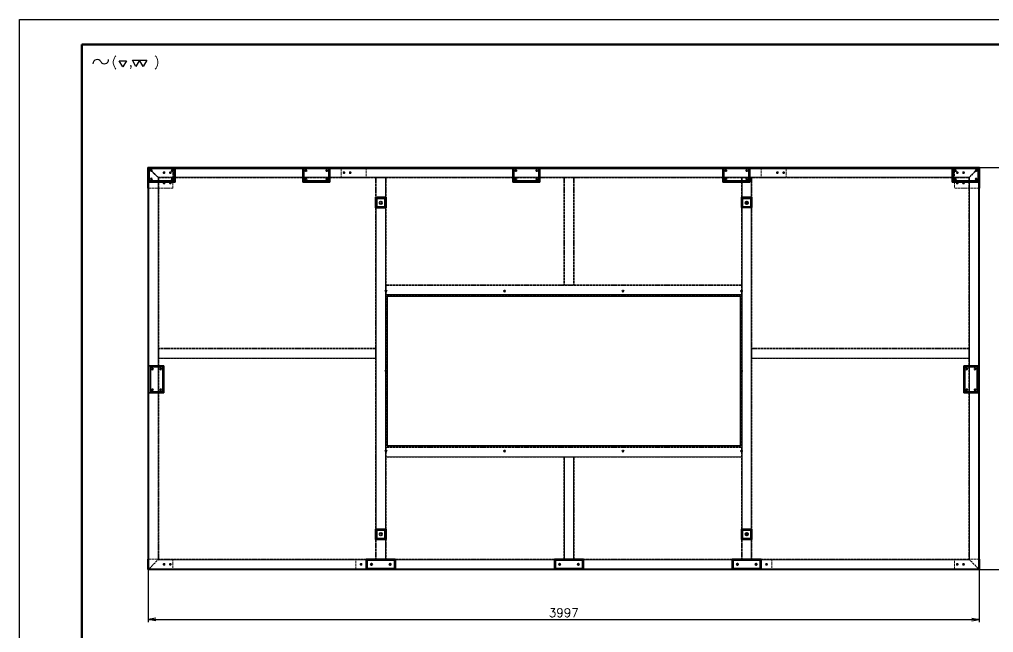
# Model space of a CAD drawing. Header units: millimetres. Extents: x -73083 to 81340, y -6859 to 6812.
# Drawn here: x 18944 to 23629, y -4761 to -1810 of the extents above; entities that cross this region are included whole.
import ezdxf

# ---------------------------------------------------------------- set-up
doc = ezdxf.new("R2010")
doc.units = ezdxf.units.MM
for name, pattern in [('AM_ISO02W050', [7.5, 6, -1.5]), ('AM_ISO08W050', [18, 12, -1.5, 3, -1.5]), ('DASHDOT', [18.5, 12, -3, 0.5, -3]), ('DASHED', [15, 12, -3])]:
    doc.linetypes.add(name, pattern=pattern)
doc.layers.add('A3', color=7, linetype='Continuous', plot=False)
for name, color, linetype, lineweight in [('AM_7', 2, 'AM_ISO08W050', 25), ('AM_HID', 1, 'AM_ISO02W050', 25), ('AM_VIS', 7, 'Continuous', 50)]:
    doc.layers.add(name, color=color, linetype=linetype, lineweight=lineweight)
doc.layers.add('title_frame', color=7, linetype='Continuous')
doc.layers.add('word_dim', color=253, linetype='Continuous')
doc.styles.get("Standard").update_dxf_attribs({"font": 'romans.shx', "bigfont": 'bigfont.shx'})
doc.dimstyles.new('STANDARD1-12', dxfattribs={"dimscale": 12, "dimtxt": 3.5, "dimasz": 3, "dimexe": 1, "dimexo": 0, "dimgap": 1, "dimtad": 3, "dimdec": 1, "dimdsep": 46, "dimtxsty": 'Standard', "dimblk1": 'OPEN', "dimblk2": 'OPEN', "dimsah": 1, "dimcen": 0, "dimclrd": 256, "dimclre": 256, "dimclrt": 3, "dimadec": 0, "dimazin": 0, "dimtfac": 1, "dimtdec": 1, "dimtmove": 0, "dimatfit": 3, "dimldrblk": 'OPEN', "dimfxl": 0, "dimtolj": 1, "dimtzin": 0, "dimarcsym": 0})

# ---------------------------------------------------------------- blocks, each defined once
blk = doc.blocks.new('shiage0')
at = {"layer": 'word_dim', "color": 3, "linetype": 'Continuous'}
for centre, start, end in [((1.69, 0), 30, 180), ((4.61, 1.69), 210, 0)]:
    blk.add_arc(centre, 1.69, start, end, dxfattribs=at)
blk = doc.blocks.new('11')
at = {"layer": 'title_frame', "color": 3, "linetype": 'Continuous'}
for points in [[(15.1, 3.38), (13.66, 5.88), (16.55, 5.88)], [(20.38, 3.57), (18.93, 6.07), (24.71, 6.07), (23.27, 3.57), (21.82, 6.07)]]:
    blk.add_lwpolyline(points, close=True, dxfattribs=at)
blk.add_blockref('shiage0', (3.13, 4.67), dxfattribs=at)
blk.add_text('(  ,   )', height=3.5, dxfattribs=at).set_placement((10.71, 3.7))
blk = doc.blocks.new('_Open')
at = {"color": 0, "lineweight": -2}
for p, q in [((-1, 0.17), (0, 0)), ((-1, -0.17), (0, 0)), ((0, 0), (-1, 0))]:
    blk.add_line(p, q, dxfattribs=at)
blk = doc.blocks.new('*D2470')
at = {"layer": 'DEFPOINTS', "color": 0, "linetype": 'Continuous', "ltscale": 2}
for p in [(19563.8, -4457.5), (23560.8, -4457.5), (23560.8, -4698.3)]:
    blk.add_point(p, dxfattribs=at)
at = {"layer": 'word_dim', "linetype": 'Continuous', "lineweight": -2, "ltscale": 2}
for p, q in [((19563.8, -4457.5), (19563.8, -4710.3)), ((23560.8, -4457.5), (23560.8, -4710.3)), ((19599.8, -4698.3), (23524.8, -4698.3))]:
    blk.add_line(p, q, dxfattribs=at)
at = {"layer": 'word_dim', "linetype": 'Continuous', "lineweight": -2, "ltscale": 2, "xscale": 36, "yscale": 36, "zscale": 36, "rotation": 180}
blk.add_blockref('_Open', (19563.8, -4698.3), dxfattribs=at)
at = {"layer": 'word_dim', "linetype": 'Continuous', "lineweight": -2, "ltscale": 2, "xscale": 36, "yscale": 36, "zscale": 36}
blk.add_blockref('_Open', (23560.8, -4698.3), dxfattribs=at)
at = {"layer": 'word_dim', "color": 3, "linetype": 'Continuous', "ltscale": 2, "insert": (21562.3, -4665.3), "char_height": 42, "attachment_point": 5}
blk.add_mtext('\\A1;3997', dxfattribs=at)
blk = doc.blocks.new('*D2471')
at = {"layer": 'DEFPOINTS', "color": 0, "linetype": 'Continuous', "ltscale": 2}
for p in [(23562.3, -2522.4), (23721.2, -2522.4), (23560.8, -4457.5)]:
    blk.add_point(p, dxfattribs=at)
at = {"layer": 'word_dim', "linetype": 'Continuous', "lineweight": -2, "ltscale": 2}
for p, q in [((23562.3, -2522.4), (23733.2, -2522.4)), ((23721.2, -4421.5), (23721.2, -2558.4)), ((23560.8, -4457.5), (23733.2, -4457.5))]:
    blk.add_line(p, q, dxfattribs=at)
at = {"layer": 'word_dim', "linetype": 'Continuous', "lineweight": -2, "ltscale": 2, "xscale": 36, "yscale": 36, "zscale": 36}
for p, rotation in [((23721.2, -2522.4), 90), ((23721.2, -4457.5), 270)]:
    blk.add_blockref('_Open', p, dxfattribs=dict(at, rotation=rotation))
at = {"layer": 'word_dim', "color": 3, "linetype": 'Continuous', "ltscale": 2, "insert": (23688.2, -3490), "char_height": 42, "attachment_point": 5, "rotation": 90}
blk.add_mtext('\\A1;1935', dxfattribs=at)

msp = doc.modelspace()

# ---------------------------------------------------------------- linework, layer by layer
at = {"layer": 'A3', "linetype": 'Continuous'}
msp.add_lwpolyline([(18944.1982, -1810.23226), (26072.1982, -1810.23226), (26072.1982, -6850.23226), (18944.1982, -6850.23226)], close=True, dxfattribs=at)
at = {"layer": 'AM_7', "linetype": 'DASHDOT', "lineweight": 13, "ltscale": 0.216028}
for p, q in [((19583.09821, -2537.47031), (19574.4571, -2537.47031)), ((19578.77766, -2533.15), (19578.77766, -2541.79111)), ((19578.7779, -2573.15), (19578.7779, -2581.79111)), ((19683.09821, -2537.47031), (19674.4571, -2537.47031)), ((19678.77766, -2533.14951), (19678.77766, -2541.79063)), ((19678.7779, -2573.14951), (19678.7779, -2581.79063)), ((20326.59809, -2537.46836), (20317.95698, -2537.46836)), ((20322.27753, -2533.14805), (20322.27753, -2541.78916)), ((20322.27766, -2573.14805), (20322.27766, -2581.78916)), ((20426.59809, -2537.46787), (20417.95698, -2537.46787)), ((20422.27753, -2533.14756), (20422.27753, -2541.78867)), ((20422.27766, -2573.14756), (20422.27766, -2581.78867)), ((21332.27769, -2533.14414), (21332.27769, -2541.78526)), ((21332.27787, -2573.14414), (21332.27787, -2581.78526)), ((21436.59827, -2537.46445), (21427.95716, -2537.46445)), ((21432.27772, -2533.14365), (21432.27772, -2541.78477)), ((21432.27784, -2573.14365), (21432.27784, -2581.78477)), ((22346.59797, -2537.46055), (22337.95685, -2537.46055)), ((22342.27741, -2533.13975), (22342.27741, -2541.78086)), ((22342.27741, -2573.13975), (22342.27741, -2581.78086)), ((22446.59797, -2537.46006), (22437.95685, -2537.46006)), ((22442.27741, -2533.13926), (22442.27741, -2541.78037)), ((22442.27741, -2573.13926), (22442.27741, -2581.78037)), ((23450.09846, -2537.45567), (23441.45734, -2537.45567)), ((23445.7779, -2533.13535), (23445.7779, -2541.77647)), ((23445.7779, -2573.13535), (23445.7779, -2581.77647)), ((23550.09846, -2537.45567), (23541.45734, -2537.45567)), ((23545.7779, -2533.13486), (23545.7779, -2541.77598)), ((23545.7779, -2573.13486), (23545.7779, -2581.77598)), ((19583.09846, -2577.47031), (19574.45734, -2577.47031)), ((19683.09846, -2577.47031), (19674.45734, -2577.47031)), ((20426.59821, -2577.46787), (20417.9571, -2577.46787)), ((21336.59843, -2577.46445), (21327.95731, -2577.46445)), ((22346.59797, -2577.46055), (22337.95685, -2577.46055)), ((22446.59797, -2577.46006), (22437.95685, -2577.46006)), ((23450.09846, -2577.45567), (23441.45734, -2577.45567)), ((23550.09846, -2577.45567), (23541.45734, -2577.45567)), ((19588.09577, -3492.47105), (19579.45466, -3492.47105)), ((19583.77521, -3488.15049), (19583.77521, -3496.7916)), ((19628.09577, -3492.4708), (19619.45466, -3492.4708)), ((19623.77521, -3488.15025), (19623.77521, -3496.79136)), ((23505.0882, -3492.43247), (23496.44709, -3492.43247)), ((23500.76765, -3488.11192), (23500.76765, -3496.75303)), ((23545.0882, -3492.43198), (23536.44709, -3492.43198)), ((19588.09601, -3592.47105), (19579.4549, -3592.47105)), ((19583.77546, -3588.15049), (19583.77546, -3596.7916)), ((19628.09601, -3592.4708), (19619.4549, -3592.4708)), ((19623.77546, -3588.15025), (19623.77546, -3596.79136)), ((23505.08893, -3592.43247), (23496.44782, -3592.43247)), ((23500.76838, -3588.11192), (23500.76838, -3596.75303)), ((23545.08893, -3592.43198), (23536.44782, -3592.43198))]:
    msp.add_line(p, q, dxfattribs=at)
at = {"layer": 'AM_7', "linetype": 'DASHDOT', "lineweight": 13, "ltscale": 0.272223}
for p, q in [((19645.26301, -2547.45078), (19634.37409, -2547.45078)), ((19675.26301, -2547.45029), (19664.37409, -2547.45029)), ((22595.22712, -2547.4586), (22584.3382, -2547.4586)), ((22625.22712, -2547.4586), (22614.3382, -2547.4586)), ((23460.26325, -2597.44004), (23449.37434, -2597.44004)), ((23490.26325, -2597.43955), (23479.37434, -2597.43955)), ((19639.81354, -4427.00767), (19639.81354, -4437.89658)), ((19669.81354, -4427.00767), (19669.81354, -4437.89658)), ((21542.28309, -4427.00816), (21542.28309, -4437.89707)), ((21632.28309, -4427.00791), (21632.28309, -4437.89683)), ((22397.28303, -4427.00571), (22397.28303, -4437.89463)), ((22487.28303, -4427.00547), (22487.28303, -4437.89439)), ((23460.25983, -4432.45542), (23449.37092, -4432.45542)), ((23454.8155, -4427.01109), (23454.8155, -4437.9)), ((23490.25983, -4432.45542), (23479.37092, -4432.45542))]:
    msp.add_line(p, q, dxfattribs=at)
at = {"layer": 'AM_7', "linetype": 'DASHDOT', "lineweight": 13, "ltscale": 0.272229}
for p, q in [((19639.81867, -2542.00596), (19639.81867, -2552.89512)), ((19669.81867, -2542.00596), (19669.81867, -2552.89512)), ((23454.81867, -2541.99522), (23454.81867, -2552.88438)), ((23484.81867, -2541.99522), (23484.81867, -2552.88438)), ((19639.81867, -2592.00596), (19639.81867, -2602.89512)), ((19669.81867, -2592.00596), (19669.81867, -2602.89512)), ((23454.81867, -2591.99522), (23454.81867, -2602.88438)), ((23484.81867, -2591.99522), (23484.81867, -2602.88438))]:
    msp.add_line(p, q, dxfattribs=at)
at = {"layer": 'AM_7', "linetype": 'DASHDOT', "lineweight": 13, "ltscale": 0.27222}
for p, q in [((20510.22614, -2547.4625), (20499.33735, -2547.4625)), ((20540.22614, -2547.4625), (20529.33735, -2547.4625)), ((20592.74406, -4432.46299), (20581.85526, -4432.46299)), ((20642.72745, -4432.45518), (20631.83866, -4432.45518)), ((20732.72745, -4432.45493), (20721.83866, -4432.45493))]:
    msp.add_line(p, q, dxfattribs=at)
at = {"layer": 'AM_7', "linetype": 'DASHDOT', "lineweight": 13, "ltscale": 0.272217}
for p, q in [((20504.78174, -2542.01817), (20504.78174, -2552.90684)), ((20534.78174, -2542.01817), (20534.78174, -2552.90684)), ((22589.78278, -2542.01426), (22589.78278, -2552.90293)), ((22619.78278, -2542.01426), (22619.78278, -2552.90293)), ((23460.26301, -2547.44004), (23449.37434, -2547.44004)), ((23490.26301, -2547.43955), (23479.37434, -2547.43955)), ((19645.26301, -2597.45078), (19634.37434, -2597.45078)), ((19675.26301, -2597.45029), (19664.37434, -2597.45029)), ((19645.25788, -4432.45225), (19634.36921, -4432.45225)), ((19675.25788, -4432.452), (19664.36921, -4432.452)), ((20587.29966, -4427.01865), (20587.29966, -4437.90733)), ((20637.28306, -4427.01084), (20637.28306, -4437.89951)), ((20727.28306, -4427.0106), (20727.28306, -4437.89927)), ((22402.72736, -4432.45029), (22391.83869, -4432.45029)), ((22492.72736, -4432.45005), (22481.83869, -4432.45005)), ((22542.72785, -4432.45762), (22531.83918, -4432.45762)), ((22537.28351, -4427.01328), (22537.28351, -4437.90195)), ((23484.8155, -4427.01109), (23484.8155, -4437.89976))]:
    msp.add_line(p, q, dxfattribs=at)
at = {"layer": 'AM_7', "linetype": 'DASHDOT', "lineweight": 13, "ltscale": 0.216027}
msp.add_line((21336.59824, -2537.46445), (21327.95716, -2537.46445), dxfattribs=at)
at = {"layer": 'AM_7', "linetype": 'DASHDOT', "lineweight": 13, "ltscale": 0.216026}
for p, q in [((20326.59821, -2577.46836), (20317.95716, -2577.46836)), ((21436.5984, -2577.46445), (21427.95734, -2577.46445))]:
    msp.add_line(p, q, dxfattribs=at)
at = {"layer": 'AM_7', "linetype": 'DASHDOT', "lineweight": 13, "ltscale": 0.449634}
msp.add_line((22451.27106, -2692.45713), (22433.28571, -2692.45713), dxfattribs=at)
at = {"layer": 'AM_7', "linetype": 'DASHDOT', "lineweight": 13, "ltscale": 0.449646}
msp.add_line((22442.27839, -2683.46445), (22442.27839, -2701.45029), dxfattribs=at)
at = {"layer": 'AM_7', "linetype": 'DASHDOT', "lineweight": 13, "ltscale": 0.227499}
for p, q in [((20711.82899, -3117.46275), (20702.72901, -3117.46275)), ((21851.82899, -3117.45933), (21842.72901, -3117.45933))]:
    msp.add_line(p, q, dxfattribs=at)
at = {"layer": 'AM_7', "linetype": 'DASHDOT', "lineweight": 13, "ltscale": 0.227496}
for p, q in [((20707.279, -3112.9127), (20707.279, -3122.01255)), ((21847.279, -3112.90952), (21847.279, -3122.00938)), ((22421.82892, -3117.45786), (22412.72907, -3117.45786)), ((20707.28007, -3497.9127), (20707.28007, -3507.01255)), ((20707.28116, -3882.9127), (20707.28116, -3892.01255)), ((21847.28113, -3882.90952), (21847.28113, -3892.00938)), ((22421.83112, -3887.45786), (22412.73127, -3887.45786))]:
    msp.add_line(p, q, dxfattribs=at)
at = {"layer": 'AM_7', "linetype": 'DASHDOT', "lineweight": 13, "ltscale": 0.2275}
for p, q in [((21281.82899, -3117.46104), (21272.72898, -3117.46104)), ((20711.83008, -3502.46275), (20702.73008, -3502.46275)), ((20711.83115, -3887.46275), (20702.73115, -3887.46275)), ((21281.83115, -3887.46104), (21272.73115, -3887.46104))]:
    msp.add_line(p, q, dxfattribs=at)
at = {"layer": 'AM_7', "linetype": 'DASHDOT', "lineweight": 13, "ltscale": 0.227502}
for p, q in [((21277.279, -3112.91099), (21277.279, -3122.01109)), ((22417.27888, -3112.90781), (22417.27888, -3122.00791)), ((22421.83015, -3502.45786), (22412.73005, -3502.45786)), ((22417.2801, -3497.90781), (22417.2801, -3507.00791)), ((21277.28116, -3882.91099), (21277.28116, -3892.01109)), ((22417.28107, -3882.90781), (22417.28107, -3892.00791))]:
    msp.add_line(p, q, dxfattribs=at)
at = {"layer": 'AM_7', "linetype": 'DASHDOT', "lineweight": 13, "ltscale": 0.216022}
for p, q in [((23540.76765, -3488.11167), (23540.76765, -3496.75254)), ((23540.76838, -3588.11167), (23540.76838, -3596.75254))]:
    msp.add_line(p, q, dxfattribs=at)
at = {"layer": 'AM_7', "linetype": 'DASHDOT', "lineweight": 13, "ltscale": 0.227501}
msp.add_line((21851.83118, -3887.45933), (21842.73115, -3887.45933), dxfattribs=at)
at = {"layer": 'AM_7', "linetype": 'DASHDOT', "lineweight": 13, "ltscale": 0.44964}
for p, q in [((22451.2757, -4287.45737), (22433.29011, -4287.45737)), ((22442.28278, -4278.4647), (22442.28278, -4296.45029))]:
    msp.add_line(p, q, dxfattribs=at)
at = {"layer": 'AM_7', "linetype": 'DASHDOT', "lineweight": 13, "ltscale": 0.272221}
for p, q in [((21547.72748, -4432.45274), (21536.83863, -4432.45274)), ((21637.72748, -4432.45225), (21626.83863, -4432.45225))]:
    msp.add_line(p, q, dxfattribs=at)
at = {"layer": 'AM_HID', "linetype": 'DASHED', "lineweight": 13, "ltscale": 0.036133}
msp.add_line((19563.77766, -2523.91074), (19563.77766, -2522.46543), dxfattribs=at)
at = {"layer": 'AM_HID', "linetype": 'DASHED', "lineweight": 13}
for p, q in [((19565.31818, -2525.45078), (23556.31818, -2525.43955)), ((19566.31818, -2526.45078), (23555.31818, -2526.43955)), ((19566.31818, -2526.45078), (19608.31818, -2568.45078)), ((19566.31843, -2526.45078), (23555.31867, -2526.43955)), ((19566.31843, -2526.45078), (23555.31867, -2526.43955)), ((19566.7779, -2525.46543), (19566.78327, -4454.46568)), ((19566.78351, -4454.46592), (19566.77814, -2525.46592)), ((19682.31867, -2587.47031), (19682.31843, -2522.45029)), ((20612.28168, -2522.4625), (20492.28168, -2522.4625)), ((20492.28181, -2572.4625), (20492.28168, -2522.4625)), ((20612.28168, -2522.4625), (20612.28181, -2572.4625)), ((22512.28254, -2522.4586), (22632.28254, -2522.4586)), ((22512.28254, -2522.4586), (22512.28278, -2572.4586)), ((22632.28278, -2572.4586), (22632.28254, -2522.4586)), ((23442.31843, -2522.44639), (23442.31867, -2587.45567)), ((23557.78327, -4454.45396), (23557.7779, -2525.45371)), ((23557.77814, -2525.4542), (23557.78351, -4454.4542)), ((19581.13019, -2539.81797), (19610.7779, -2569.46543)), ((19608.31818, -2568.45078), (23513.31843, -2568.43955)), ((19608.31818, -2568.45078), (19688.7779, -2568.45029)), ((19608.31867, -2568.45078), (23513.31867, -2568.43955)), ((19608.31867, -2568.45078), (23513.31867, -2568.43955)), ((19609.31818, -2569.45078), (23512.31843, -2569.43955)), ((19610.7779, -2569.46543), (19610.78303, -4410.46543)), ((19610.78327, -4410.46568), (19610.77814, -2569.46592)), ((19612.31818, -2572.45078), (19688.7779, -2572.45029)), ((19693.7779, -2568.45029), (20307.27778, -2568.44883)), ((19693.7779, -2572.45029), (20307.27778, -2572.44883)), ((20312.27766, -2568.44883), (20432.27766, -2568.44834)), ((20312.27766, -2572.44883), (20432.27766, -2572.44834)), ((20437.27778, -2568.44834), (21317.27778, -2568.4459)), ((20437.27778, -2572.44834), (21317.27778, -2572.4459)), ((20492.28181, -2572.4625), (20612.28181, -2572.4625)), ((20657.27753, -2572.46104), (20657.27778, -2665.23692)), ((20660.2775, -2572.46104), (20660.27778, -2665.23692)), ((20660.2775, -2572.46104), (20704.2775, -2572.46104)), ((20660.27753, -2572.46104), (20660.28266, -4407.46104)), ((20660.27759, -2572.46104), (20660.28272, -4407.46104)), ((20704.2775, -2572.46104), (20704.27778, -2665.23643)), ((20704.28266, -4407.46079), (20704.27753, -2572.46104)), ((20704.27759, -2572.46104), (20704.28272, -4407.46079)), ((20707.27753, -2572.46104), (20707.27903, -3113.96275)), ((21322.27781, -2568.4459), (21442.27784, -2568.44541)), ((21322.27784, -2572.4459), (21442.27784, -2572.44541)), ((21447.27778, -2568.44541), (22327.2779, -2568.44297)), ((21447.27778, -2572.44541), (22327.2779, -2572.44297)), ((21562.25764, -2572.45957), (21562.26185, -3087.45957)), ((21609.25764, -2572.45957), (21565.25764, -2572.45957)), ((21565.25764, -2572.45957), (21565.26185, -3087.45957)), ((21565.25764, -2572.45957), (21565.26185, -3087.45982)), ((21565.25794, -2572.46006), (21565.26209, -3087.45713)), ((21609.25764, -2572.45957), (21609.26185, -3087.45933)), ((21609.25764, -2572.45957), (21609.26185, -3087.45933)), ((21609.25794, -2572.45957), (21609.26209, -3087.45664)), ((21612.25764, -2572.45957), (21612.26185, -3087.45933)), ((22332.27741, -2568.44297), (22452.27741, -2568.44248)), ((22332.27741, -2572.44297), (22452.27741, -2572.44248)), ((22420.27741, -2572.45615), (22452.27741, -2572.45615)), ((22420.27741, -2572.45615), (22420.28254, -4407.45591)), ((22420.27766, -2572.45615), (22420.28278, -4407.45591)), ((22457.2779, -2568.44248), (23430.7779, -2568.44004)), ((22457.2779, -2572.44248), (23430.7779, -2572.44004)), ((22464.27741, -2572.45567), (22464.27766, -2665.23154)), ((22464.28254, -4407.45591), (22464.27741, -2572.45567)), ((22464.27766, -2572.45567), (22464.28278, -4407.45591)), ((22467.27741, -2572.45567), (22467.27766, -2665.23154)), ((22632.28278, -2572.4586), (22512.28278, -2572.4586)), ((23435.7779, -2568.44004), (23513.31818, -2568.43955)), ((23435.7779, -2572.44004), (23509.31843, -2572.43955)), ((23542.80891, -2538.94883), (23513.31818, -2568.43955)), ((23543.42707, -2539.80479), (23513.7779, -2569.4542)), ((23513.78303, -4410.45396), (23513.7779, -2569.4542)), ((23513.77814, -2569.4542), (23513.78351, -4410.45444)), ((19682.31867, -2622.45029), (19563.7779, -2622.45078)), ((19566.78034, -3477.47349), (19566.7779, -2592.47373)), ((19610.78034, -3477.47349), (19610.7779, -2592.47324)), ((19613.78034, -3477.47349), (19613.7779, -2592.47324)), ((19682.31867, -2622.45029), (19682.31867, -2592.47324)), ((22417.27766, -2592.46543), (22417.27766, -2665.23203)), ((22420.27766, -2592.46543), (22420.27766, -2665.23203)), ((23442.31867, -2592.4625), (23442.31892, -2622.44639)), ((23560.7779, -2622.44639), (23442.31892, -2622.44639)), ((23510.77814, -2592.4625), (23510.78059, -3477.4625)), ((23513.7779, -2592.4625), (23513.78059, -3477.4625)), ((23557.7779, -2592.4625), (23557.78059, -3477.46226)), ((22417.2779, -2715.23203), (22417.27912, -3113.95786)), ((22420.2779, -2715.23203), (22420.27912, -3115.65513)), ((22464.2779, -2715.23154), (22464.28229, -4262.45737)), ((22467.2779, -2715.23154), (22467.28229, -4262.45737)), ((20657.2779, -2717.4625), (20657.28223, -4262.4625)), ((20660.2779, -2717.4625), (20660.28223, -4262.4625)), ((20704.2779, -2717.4625), (20704.27903, -3115.65977)), ((22417.27888, -3087.45786), (20707.27897, -3087.46275)), ((22417.27888, -3090.45786), (20707.27897, -3090.4625)), ((22417.27888, -3090.45786), (20707.27897, -3090.46275)), ((20707.27897, -3090.4625), (20707.27903, -3113.96275)), ((22417.27912, -3090.45811), (20707.27906, -3090.46275)), ((21609.26185, -3087.45933), (21565.26185, -3087.45982)), ((22417.27888, -3090.45786), (22417.27912, -3113.95786)), ((20704.27906, -3119.26548), (20704.2801, -3500.65977)), ((20707.27906, -3120.96275), (20707.2801, -3498.96275)), ((22417.27912, -3134.45786), (20707.27909, -3134.4625)), ((20707.27909, -3134.46275), (22417.27912, -3134.45786)), ((22417.27912, -3137.45786), (20707.27912, -3137.46275)), ((22417.27912, -3134.45811), (20707.27918, -3134.46275)), ((22417.27912, -3120.95786), (22417.2801, -3498.95786)), ((22420.27912, -3119.2606), (22420.2801, -3500.65513)), ((20657.28028, -3392.47056), (19613.7801, -3392.47349)), ((20657.28046, -3395.47056), (19613.7801, -3395.47349)), ((19613.7801, -3395.47349), (19613.78034, -3439.47349)), ((20657.28046, -3395.47056), (19613.78034, -3395.47349)), ((20657.28065, -3395.47056), (19613.78034, -3395.47349)), ((20657.28315, -3439.47056), (20657.28046, -3395.47056)), ((23510.78034, -3392.4625), (22467.28034, -3392.46543)), ((23510.78034, -3395.4625), (22467.28059, -3395.46543)), ((23510.78059, -3395.4625), (22467.28059, -3395.46543)), ((23510.78034, -3395.4625), (22467.28059, -3395.46543)), ((22467.28059, -3395.46543), (22467.28303, -3439.46543)), ((23510.78034, -3439.4625), (23510.78034, -3395.4625)), ((19613.78034, -3439.47349), (20657.28315, -3439.47056)), ((20657.28315, -3439.47056), (19613.78034, -3439.47349)), ((20657.28333, -3442.47056), (19613.78034, -3442.47349)), ((20657.28333, -3439.47056), (19613.78059, -3439.47349)), ((23510.78034, -3439.4625), (22467.28303, -3439.46543)), ((22467.28303, -3439.46543), (23510.78034, -3439.4625)), ((23510.78059, -3439.4625), (22467.28327, -3439.46543)), ((23510.78034, -3442.4625), (22467.28327, -3442.46543)), ((19610.78083, -3602.47105), (19610.78034, -3482.47105)), ((19613.78083, -3602.4708), (19613.78059, -3482.4708)), ((20704.28013, -3504.26548), (20704.2812, -3885.65977)), ((20707.28013, -3505.96275), (20707.2812, -3883.96275)), ((22417.2801, -3505.95786), (22417.28107, -3883.95786)), ((22420.2801, -3504.2606), (22420.28107, -3885.65513)), ((23510.78059, -3482.43223), (23510.78083, -3602.43223)), ((23513.78059, -3482.43223), (23513.78083, -3602.43223)), ((19566.78327, -4454.46543), (19566.78083, -3607.47349)), ((19610.78303, -4410.46543), (19610.78083, -3607.47349)), ((19613.78303, -4407.46543), (19613.78083, -3607.47349)), ((23510.78083, -3607.4625), (23510.78303, -4407.45396)), ((23513.78083, -3607.4625), (23513.78303, -4410.45396)), ((23557.78083, -3607.46226), (23557.78327, -4454.45396)), ((22417.28107, -3867.45786), (20707.28113, -3867.46275)), ((22417.28107, -3870.45786), (20707.28113, -3870.4625)), ((22417.28107, -3870.45786), (20707.28116, -3870.46275)), ((22417.28132, -3870.45811), (20707.28123, -3870.46275)), ((20704.2812, -3889.26548), (20704.28223, -4262.46226)), ((20707.2812, -3890.96275), (20707.28266, -4407.46079)), ((20707.2812, -3890.96275), (20707.28129, -3914.4625)), ((22417.28132, -3914.45786), (20707.28129, -3914.4625)), ((20707.28129, -3914.46275), (22417.28132, -3914.45786)), ((22417.28132, -3917.45786), (20707.28129, -3917.46275)), ((22417.28132, -3914.45811), (20707.28135, -3914.46275)), ((21562.26862, -3917.45957), (21562.27259, -4407.45982)), ((21609.26856, -3917.45933), (21565.26856, -3917.45982)), ((21565.26856, -3917.45982), (21565.27259, -4407.45982)), ((21565.27259, -4407.45982), (21565.26862, -3917.45957)), ((21565.26887, -3917.45713), (21565.27289, -4407.45982)), ((21609.26856, -3917.45933), (21609.27259, -4407.45933)), ((21609.27259, -4407.45933), (21609.26862, -3917.45933)), ((21609.26887, -3917.45664), (21609.27289, -4407.45957)), ((21612.26862, -3917.45933), (21612.27259, -4407.45933)), ((22417.28132, -3890.95786), (22417.28229, -4262.45762)), ((22417.28132, -3890.95786), (22417.28132, -3914.45786)), ((22420.28132, -3889.2606), (22420.28229, -4262.45762)), ((20657.28239, -4312.4625), (20657.28266, -4407.46104)), ((20660.28239, -4312.4625), (20660.28266, -4407.46104)), ((20704.28239, -4312.46226), (20704.28266, -4407.46079)), ((22417.28229, -4312.45762), (22417.28254, -4407.45591)), ((22420.28229, -4312.45762), (22420.28254, -4407.45591)), ((22464.28229, -4312.45737), (22464.28254, -4407.45591)), ((22467.28229, -4312.45737), (22467.28254, -4407.45591)), ((19682.31354, -4407.452), (19563.78303, -4407.45225)), ((19566.78327, -4454.46519), (19610.78303, -4410.46494)), ((19566.78327, -4454.46543), (19610.78303, -4410.46543)), ((19610.78303, -4410.46494), (23513.78327, -4410.4542)), ((20612.28303, -4410.46226), (19610.78303, -4410.46494)), ((23513.78351, -4410.45444), (19610.78327, -4410.46543)), ((20612.28303, -4407.46226), (19613.78303, -4407.46494)), ((19682.31354, -4407.452), (19682.31354, -4457.452)), ((20562.29972, -4457.46299), (20562.2996, -4407.46299)), ((20612.29957, -4407.46299), (20612.29975, -4457.46299)), ((20660.28266, -4407.46104), (20704.28266, -4407.46079)), ((21517.28303, -4407.45982), (20752.28306, -4407.46177)), ((21517.28303, -4410.45982), (20752.28306, -4410.46177)), ((21609.27259, -4407.45933), (21565.27259, -4407.45982)), ((22372.28303, -4410.45737), (21657.28303, -4410.45933)), ((22372.28303, -4407.45737), (21657.28309, -4407.45933)), ((22420.28254, -4407.45591), (22464.28254, -4407.45591)), ((23510.78303, -4407.4542), (22512.28303, -4407.45689)), ((23513.78303, -4410.4542), (22512.28303, -4410.45689)), ((22562.28351, -4407.45762), (22562.28351, -4457.45762)), ((23442.3155, -4457.45542), (23442.31525, -4407.45542)), ((23560.78303, -4407.45542), (23510.78351, -4407.45542)), ((23557.78327, -4454.45396), (23513.78303, -4410.45396)), ((23557.78327, -4454.45396), (23513.78303, -4410.4542)), ((19563.78327, -4457.45225), (19682.31354, -4457.452)), ((19566.78327, -4454.46519), (23557.78327, -4454.4542)), ((20612.28318, -4454.46226), (19566.78327, -4454.46519)), ((23557.78351, -4454.45444), (19566.78351, -4454.46543)), ((21517.28315, -4454.45982), (20752.28318, -4454.46177)), ((22372.28327, -4454.45737), (21657.28315, -4454.45933)), ((23557.78327, -4454.45396), (22512.28327, -4454.45689))]:
    msp.add_line(p, q, dxfattribs=at)
at = {"layer": 'AM_HID', "linetype": 'DASHED', "lineweight": 13, "ltscale": 0.270379}
msp.add_line((19568.78278, -2527.47031), (19576.43024, -2535.11777), dxfattribs=at)
at = {"layer": 'AM_HID', "linetype": 'DASHED', "lineweight": 13, "ltscale": 0.248579}
msp.add_line((23554.30231, -2527.45567), (23547.27131, -2534.48643), dxfattribs=at)
at = {"layer": 'AM_HID', "linetype": 'DASHED', "lineweight": 13, "ltscale": 0.270435}
msp.add_line((23555.77619, -2527.45567), (23548.12702, -2535.10459), dxfattribs=at)
at = {"layer": 'AM_HID', "linetype": 'DASHED', "lineweight": 13, "ltscale": 0.141421}
msp.add_line((19612.31818, -2572.45078), (19608.31818, -2568.45078), dxfattribs=at)
at = {"layer": 'AM_HID', "linetype": 'DASHED', "lineweight": 13, "ltscale": 0.450122}
msp.add_line((19610.7779, -2587.47031), (19610.7779, -2569.46543), dxfattribs=at)
at = {"layer": 'AM_HID', "linetype": 'DASHED', "lineweight": 13, "ltscale": 0.106066}
for p, q in [((19610.7779, -2569.46543), (19613.7779, -2572.46543)), ((23510.7779, -2572.4542), (23513.7779, -2569.4542)), ((19610.78303, -4410.46494), (19613.78303, -4407.46494)), ((19613.78303, -4407.46543), (19610.78303, -4410.46543)), ((23513.78303, -4410.45396), (23510.78303, -4407.45396)), ((23510.78303, -4407.4542), (23513.78303, -4410.4542)), ((19563.78327, -4457.46519), (19566.78327, -4454.46519)), ((23560.78327, -4457.45396), (23557.78327, -4454.45396))]:
    msp.add_line(p, q, dxfattribs=at)
at = {"layer": 'AM_HID', "linetype": 'DASHED', "lineweight": 13, "ltscale": 0.375122}
msp.add_line((19613.7779, -2587.47031), (19613.7779, -2572.46543), dxfattribs=at)
at = {"layer": 'AM_HID', "linetype": 'DASHED', "lineweight": 13, "ltscale": 0.074999}
msp.add_line((20657.27753, -2572.46104), (20660.2775, -2572.46104), dxfattribs=at)
at = {"layer": 'AM_HID', "linetype": 'DASHED', "lineweight": 13, "ltscale": 0.075001}
msp.add_line((20704.2775, -2572.46104), (20707.27753, -2572.46104), dxfattribs=at)
at = {"layer": 'AM_HID', "linetype": 'DASHED', "lineweight": 13, "ltscale": 0.075}
for p, q in [((21562.25764, -2572.45957), (21565.25764, -2572.45957)), ((21609.25764, -2572.45957), (21612.25764, -2572.45957)), ((22417.27741, -2572.45615), (22420.27741, -2572.45615)), ((22464.27741, -2572.45567), (22467.27741, -2572.45567)), ((21565.26185, -3087.45982), (21562.26185, -3087.45957)), ((21612.26185, -3087.45933), (21609.26185, -3087.45933)), ((22417.27888, -3087.45786), (22417.27888, -3090.45786)), ((22417.27912, -3134.45786), (22417.27912, -3137.45786)), ((19613.78034, -3395.47349), (19613.7801, -3392.47349)), ((20657.28046, -3395.47056), (20657.28028, -3392.47056)), ((22467.28059, -3395.46543), (22467.28034, -3392.46543)), ((23510.78034, -3392.4625), (23510.78034, -3395.4625)), ((19613.78034, -3442.47349), (19613.78034, -3439.47349)), ((20657.28315, -3439.47056), (20657.28333, -3442.47056)), ((22467.28303, -3439.46543), (22467.28327, -3442.46543)), ((23510.78034, -3439.4625), (23510.78034, -3442.4625)), ((22417.28107, -3867.45786), (22417.28107, -3870.45786)), ((22417.28132, -3914.45786), (22417.28132, -3917.45786)), ((20657.28266, -4407.46104), (20660.28266, -4407.46104)), ((20704.28266, -4407.46079), (20707.28266, -4407.46079)), ((21562.27259, -4407.45982), (21565.27259, -4407.45982)), ((21609.27259, -4407.45933), (21612.27259, -4407.45933)), ((22417.28254, -4407.45591), (22420.28254, -4407.45591)), ((22464.28254, -4407.45591), (22467.28254, -4407.45591))]:
    msp.add_line(p, q, dxfattribs=at)
at = {"layer": 'AM_HID', "linetype": 'DASHED', "lineweight": 13, "ltscale": 0.375098}
for p, q in [((22417.27741, -2572.45615), (22417.27766, -2587.46006)), ((22420.27741, -2572.45615), (22420.27766, -2587.46006))]:
    msp.add_line(p, q, dxfattribs=at)
at = {"layer": 'AM_HID', "linetype": 'DASHED', "lineweight": 13, "ltscale": 0.174988}
msp.add_line((22457.2779, -2572.45567), (22464.27741, -2572.45567), dxfattribs=at)
at = {"layer": 'AM_HID', "linetype": 'DASHED', "lineweight": 13, "ltscale": 0.141417}
msp.add_line((23513.31818, -2568.43955), (23509.31843, -2572.43955), dxfattribs=at)
at = {"layer": 'AM_HID', "linetype": 'DASHED', "lineweight": 13, "ltscale": 0.375037}
msp.add_line((23510.7779, -2572.4542), (23510.7779, -2587.45567), dxfattribs=at)
at = {"layer": 'AM_HID', "linetype": 'DASHED', "lineweight": 13, "ltscale": 0.450037}
msp.add_line((23513.7779, -2569.4542), (23513.7779, -2587.45567), dxfattribs=at)
at = {"layer": 'AM_HID', "linetype": 'DASHED', "lineweight": 13, "ltscale": 0.074994}
for p, q in [((20707.27897, -3087.46275), (20707.27897, -3090.4625)), ((20707.28113, -3867.46275), (20707.28116, -3870.4625))]:
    msp.add_line(p, q, dxfattribs=at)
at = {"layer": 'AM_HID', "linetype": 'DASHED', "lineweight": 13, "ltscale": 0.337494}
msp.add_line((20707.27906, -3120.96275), (20707.27909, -3134.4625), dxfattribs=at)
at = {"layer": 'AM_HID', "linetype": 'DASHED', "lineweight": 13, "ltscale": 0.075006}
for p, q in [((20707.27909, -3134.4625), (20707.27912, -3137.46275)), ((20707.28129, -3914.4625), (20707.28129, -3917.46275))]:
    msp.add_line(p, q, dxfattribs=at)
at = {"layer": 'AM_HID', "linetype": 'DASHED', "lineweight": 13, "ltscale": 0.3375}
for p, q in [((22417.27912, -3120.95786), (22417.27912, -3134.45786)), ((22417.28107, -3870.45786), (22417.28107, -3883.95786))]:
    msp.add_line(p, q, dxfattribs=at)
at = {"layer": 'AM_HID', "linetype": 'DASHED', "lineweight": 13, "ltscale": 0.337506}
msp.add_line((20707.28113, -3870.4625), (20707.2812, -3883.96275), dxfattribs=at)
at = {"layer": 'AM_HID', "linetype": 'DASHED', "lineweight": 13, "ltscale": 0.074998}
msp.add_line((21565.26856, -3917.45982), (21562.26862, -3917.45957), dxfattribs=at)
at = {"layer": 'AM_HID', "linetype": 'DASHED', "lineweight": 13, "ltscale": 0.075002}
msp.add_line((21612.26862, -3917.45933), (21609.26856, -3917.45933), dxfattribs=at)
at = {"layer": 'AM_HID', "linetype": 'DASHED', "lineweight": 13, "ltscale": 0.10607}
for p, q in [((19566.78327, -4454.46543), (19563.78327, -4457.46568)), ((23557.78327, -4454.45396), (23560.78327, -4457.4542))]:
    msp.add_line(p, q, dxfattribs=at)
at = {"layer": 'AM_HID', "linetype": 'DASHED', "lineweight": 13}
for centre in [(19639.81867, -2547.45078), (19669.81867, -2547.45029), (20504.78174, -2547.4625), (20534.78174, -2547.4625), (22589.78278, -2547.4586), (22619.78278, -2547.4586), (23454.81867, -2547.44004), (23484.81867, -2547.43955), (19639.81867, -2597.45078), (19669.81867, -2597.45029), (23454.81867, -2597.44004), (23484.81867, -2597.43955), (19639.81354, -4432.45225), (19669.81354, -4432.452), (20587.29966, -4432.46299), (22537.28351, -4432.45762), (23454.8155, -4432.45542), (23484.8155, -4432.45542)]:
    msp.add_circle(centre, 4.188, dxfattribs=at)
at = {"layer": 'AM_VIS', "linetype": 'Continuous'}
for q in [(19244.1982, -6730.23226), (25952.1982, -1930.23226)]:
    msp.add_line((19244.1982, -1930.23226), q, dxfattribs=at)
at = {"layer": 'AM_VIS', "lineweight": 35}
for p, q in [((19562.31818, -2522.45078), (23559.31818, -2522.43955)), ((19562.31843, -2522.45078), (19562.31867, -2622.45078)), ((19563.7779, -2592.47373), (19563.77766, -2523.91074)), ((19568.77766, -2527.47031), (19568.7779, -2587.47031)), ((19568.77766, -2527.47031), (19688.77766, -2527.47031)), ((19688.7779, -2587.47031), (19688.77766, -2527.47031)), ((20307.27766, -2527.47129), (19693.77766, -2527.47324)), ((19693.77766, -2527.47324), (19693.7779, -2592.47324)), ((20307.27784, -2592.47129), (20307.27766, -2527.47129)), ((20312.27747, -2527.46836), (20432.27747, -2527.46787)), ((20312.27747, -2527.46836), (20312.27772, -2587.46836)), ((20432.27772, -2587.46787), (20432.27747, -2527.46787)), ((21317.27766, -2527.46885), (20437.27766, -2527.47129)), ((20437.27766, -2527.47129), (20437.27784, -2592.47129)), ((21317.27784, -2592.46885), (21317.27766, -2527.46885)), ((21322.27766, -2527.46494), (21442.27766, -2527.46397)), ((21322.27766, -2527.46494), (21322.2779, -2587.46494)), ((21442.2779, -2587.46397), (21442.27766, -2527.46397)), ((22327.27766, -2527.46592), (21447.27766, -2527.46836)), ((21447.27766, -2527.46836), (21447.27784, -2592.46836)), ((22327.2779, -2592.46592), (22327.27766, -2527.46592)), ((22332.27741, -2527.46055), (22452.27741, -2527.46006)), ((22332.27741, -2527.46055), (22332.27741, -2587.46055)), ((22452.27741, -2587.46006), (22452.27741, -2527.46006)), ((23430.77766, -2527.4625), (22457.27766, -2527.46543)), ((22457.27766, -2527.46543), (22457.2779, -2592.46543)), ((23430.7779, -2592.4625), (23430.77766, -2527.4625)), ((23435.77766, -2527.45567), (23435.7779, -2587.45567)), ((23435.77766, -2527.45567), (23555.77766, -2527.45567)), ((23555.7779, -2587.45567), (23555.77766, -2527.45567)), ((23560.7779, -2522.45371), (23560.77814, -2592.4625)), ((23562.31892, -2622.44639), (23562.31843, -2522.44639)), ((19563.7779, -2592.47373), (19693.7779, -2592.47324)), ((19563.7779, -2592.47373), (19563.78034, -3477.47349)), ((19688.7779, -2587.47031), (19568.7779, -2587.47031)), ((20307.27784, -2592.47129), (20437.27784, -2592.47129)), ((20432.27772, -2587.46787), (20312.27772, -2587.46836)), ((21317.27784, -2592.46885), (21447.27784, -2592.46836)), ((21442.2779, -2587.46397), (21322.2779, -2587.46494)), ((22327.2779, -2592.46592), (22457.2779, -2592.46543)), ((22452.27741, -2587.46006), (22332.27741, -2587.46055)), ((23430.7779, -2592.4625), (23560.7779, -2592.4625)), ((23555.7779, -2587.45567), (23435.7779, -2587.45567)), ((23560.78034, -3477.46226), (23560.7779, -2592.4625)), ((20707.26212, -2665.23643), (20657.26212, -2665.23692)), ((20657.26227, -2717.4625), (20657.26212, -2665.23692)), ((20657.27778, -2665.23692), (20657.2779, -2717.4625)), ((20707.26212, -2665.23643), (20707.26227, -2717.4625)), ((22467.27839, -2665.23154), (22417.27839, -2665.23203)), ((22417.27863, -2715.23203), (22417.27839, -2665.23203)), ((22467.27839, -2665.23154), (22467.27863, -2715.23154)), ((20662.26197, -2672.4625), (20702.26197, -2672.46201)), ((20662.26209, -2712.4625), (20662.26197, -2672.4625)), ((20702.26209, -2712.46201), (20662.26209, -2712.4625)), ((20702.26197, -2672.46201), (20702.26209, -2712.46201)), ((22417.27863, -2715.23203), (22467.27863, -2715.23154)), ((22422.27839, -2672.45762), (22462.27839, -2672.45713)), ((22422.27839, -2712.45762), (22422.27839, -2672.45762)), ((22462.27839, -2712.45713), (22422.27839, -2712.45762)), ((22462.27839, -2672.45713), (22462.27839, -2712.45713)), ((20657.26227, -2717.4625), (20707.26227, -2717.4625)), ((22412.27912, -3142.45786), (20712.27906, -3142.4625)), ((20712.28107, -3862.4625), (20712.27906, -3142.4625)), ((22412.27912, -3142.45786), (22412.28107, -3862.45786)), ((19638.78034, -3477.47324), (19563.78034, -3477.47349)), ((19563.78083, -3607.47349), (19563.78034, -3477.47349)), ((19633.77521, -3482.4708), (19573.77521, -3482.47105)), ((19573.77546, -3602.47105), (19573.77521, -3482.47105)), ((19633.77521, -3482.4708), (19633.77546, -3602.4708)), ((19638.78034, -3477.47324), (19638.78083, -3607.47324)), ((23560.78034, -3477.46226), (23485.78034, -3477.4625)), ((23485.78083, -3607.4625), (23485.78034, -3477.4625)), ((23550.76765, -3482.43198), (23490.76765, -3482.43247)), ((23490.76862, -3602.43247), (23490.76765, -3482.43247)), ((23550.76765, -3482.43198), (23550.76862, -3602.43198)), ((23560.78059, -3477.46226), (23560.78083, -3607.46226)), ((19563.78083, -3607.47349), (19638.78083, -3607.47324)), ((19563.78083, -3607.47349), (19563.78303, -4457.47349)), ((19573.77546, -3602.47105), (19633.77546, -3602.4708)), ((23485.78083, -3607.4625), (23560.78083, -3607.46226)), ((23490.76862, -3602.43247), (23550.76862, -3602.43198)), ((23560.78327, -4457.46226), (23560.78083, -3607.46226)), ((20712.28107, -3862.4625), (22412.28107, -3862.45786)), ((20657.26661, -4262.4625), (20707.26661, -4262.46226)), ((20657.26673, -4312.4625), (20657.26661, -4262.4625)), ((20657.28223, -4262.4625), (20657.28239, -4312.4625)), ((20707.26661, -4262.46226), (20707.26676, -4312.46226)), ((22467.28278, -4262.45737), (22417.28278, -4262.45762)), ((22417.28303, -4312.45762), (22417.28278, -4262.45762)), ((22467.28278, -4262.45737), (22467.28303, -4312.45737)), ((20662.26646, -4267.4625), (20702.26646, -4267.46226)), ((20662.26655, -4307.4625), (20662.26646, -4267.4625)), ((20702.26655, -4307.46226), (20662.26655, -4307.4625)), ((20702.26646, -4267.46226), (20702.26655, -4307.46226)), ((22422.28278, -4267.45762), (22462.28278, -4267.45737)), ((22422.28303, -4307.45762), (22422.28278, -4267.45762)), ((22462.28303, -4307.45737), (22422.28303, -4307.45762)), ((22462.28278, -4267.45737), (22462.28303, -4307.45737)), ((20707.26676, -4312.46226), (20657.26673, -4312.4625)), ((22417.28303, -4312.45762), (22467.28303, -4312.45737)), ((19562.31354, -4457.45225), (19562.31354, -4407.45225)), ((20752.28304, -4407.47031), (20612.28303, -4407.47056)), ((20612.28318, -4457.47056), (20612.28303, -4407.47056)), ((20617.283, -4412.45518), (20747.283, -4412.45493)), ((20617.28312, -4452.45518), (20617.283, -4412.45518)), ((20747.283, -4412.45493), (20747.28312, -4452.45493)), ((20752.28304, -4407.47031), (20752.28318, -4457.47031)), ((21657.28303, -4407.46763), (21517.28303, -4407.46812)), ((21517.28303, -4407.46812), (21517.28321, -4457.46812)), ((21522.28303, -4412.45274), (21652.28303, -4412.45225)), ((21522.28309, -4452.45274), (21522.28303, -4412.45274)), ((21652.28303, -4412.45225), (21652.28309, -4452.45225)), ((21657.28303, -4407.46763), (21657.28321, -4457.46763)), ((22512.28303, -4407.46519), (22372.28303, -4407.46568)), ((22372.28327, -4457.46568), (22372.28303, -4407.46568)), ((22377.28303, -4412.45029), (22507.28303, -4412.44981)), ((22377.28303, -4452.45029), (22377.28303, -4412.45029)), ((22507.28303, -4412.44981), (22507.28303, -4452.44981)), ((22512.28303, -4407.46519), (22512.28327, -4457.46519)), ((23562.31525, -4407.45542), (23562.3155, -4457.45542)), ((19563.78303, -4457.47349), (20612.28318, -4457.47056)), ((20752.28318, -4457.46177), (20612.28321, -4457.46226)), ((20747.28312, -4452.45493), (20617.28312, -4452.45518)), ((20752.28318, -4457.47031), (21517.28321, -4457.46812)), ((21657.28315, -4457.45933), (21517.28321, -4457.45982)), ((21652.28309, -4452.45225), (21522.28309, -4452.45274)), ((21657.28321, -4457.46763), (22372.28327, -4457.46568)), ((22512.28327, -4457.45689), (22372.28327, -4457.45737)), ((22507.28303, -4452.44981), (22377.28303, -4452.45029)), ((22512.28327, -4457.46519), (23560.78327, -4457.46226))]:
    msp.add_line(p, q, dxfattribs=at)
at = {"layer": 'AM_VIS', "lineweight": 35, "ltscale": 0.141421}
for p, q in [((19566.31818, -2526.45078), (19562.31818, -2522.45078)), ((23559.31818, -2522.43955), (23555.31818, -2526.43955))]:
    msp.add_line(p, q, dxfattribs=at)
at = {"layer": 'AM_VIS', "lineweight": 35, "ltscale": 0.106066}
for p, q in [((19563.77766, -2522.46543), (19566.77766, -2525.46543)), ((23557.7779, -2525.45371), (23560.7779, -2522.45371))]:
    msp.add_line(p, q, dxfattribs=at)
at = {"layer": 'AM_VIS', "lineweight": 13}
for p, q in [((19566.31818, -2526.45078), (23555.31818, -2526.43955)), ((19566.7779, -2592.47373), (19566.77766, -2525.46543)), ((23557.7779, -2525.45371), (23557.7779, -2592.4625)), ((20660.27778, -2665.23692), (20660.2779, -2717.4625)), ((20704.27778, -2665.23643), (20704.2779, -2717.4625)), ((22420.27766, -2665.23203), (22420.2779, -2715.23203)), ((22464.27766, -2665.23154), (22464.2779, -2715.23154)), ((19566.78083, -3607.47349), (19566.78034, -3477.47349)), ((23557.78059, -3477.46226), (23557.78083, -3607.46226)), ((20660.28223, -4262.4625), (20660.28239, -4312.4625)), ((20704.28223, -4262.46226), (20704.28239, -4312.46226)), ((22420.28229, -4262.45762), (22420.28229, -4312.45762)), ((22464.28229, -4262.45737), (22464.28229, -4312.45737)), ((20752.28306, -4410.46177), (20612.28303, -4410.46226)), ((21657.28303, -4410.45933), (21517.28303, -4410.45982)), ((22512.28303, -4410.45689), (22372.28303, -4410.45737)), ((20752.28318, -4454.46177), (20612.28318, -4454.46226)), ((21657.28315, -4454.45933), (21517.28315, -4454.45982)), ((22512.28327, -4454.45689), (22372.28327, -4454.45737))]:
    msp.add_line(p, q, dxfattribs=at)
at = {"layer": 'AM_VIS', "lineweight": 35, "ltscale": 0.070888}
msp.add_line((19566.77766, -2525.46543), (19568.78278, -2527.47031), dxfattribs=at)
at = {"layer": 'AM_VIS', "lineweight": 35, "ltscale": 0.035921}
msp.add_line((23555.31818, -2526.43955), (23554.30231, -2527.45567), dxfattribs=at)
at = {"layer": 'AM_VIS', "lineweight": 35, "ltscale": 0.070775}
msp.add_line((23557.7779, -2525.45371), (23555.77619, -2527.45567), dxfattribs=at)
at = {"layer": 'AM_VIS', "lineweight": 35, "ltscale": 0.075}
msp.add_line((23559.31843, -2522.44639), (23562.31843, -2522.44639), dxfattribs=at)
at = {"layer": 'AM_VIS', "lineweight": 35, "ltscale": 0.166173}
for p, q in [((19576.43024, -2535.11777), (19581.13019, -2539.81797)), ((23548.12702, -2535.10459), (23543.42707, -2539.80479))]:
    msp.add_line(p, q, dxfattribs=at)
at = {"layer": 'AM_VIS', "lineweight": 13, "ltscale": 0.125}
for p, q in [((19688.7779, -2568.45029), (19693.7779, -2568.45029)), ((23430.7779, -2568.44004), (23435.7779, -2568.44004))]:
    msp.add_line(p, q, dxfattribs=at)
at = {"layer": 'AM_VIS', "lineweight": 35, "ltscale": 0.125}
for p, q in [((19688.7779, -2572.45029), (19693.7779, -2572.45029)), ((23430.7779, -2572.44004), (23435.7779, -2572.44004))]:
    msp.add_line(p, q, dxfattribs=at)
at = {"layer": 'AM_VIS', "lineweight": 13, "ltscale": 0.124997}
msp.add_line((20307.27778, -2568.44883), (20312.27766, -2568.44883), dxfattribs=at)
at = {"layer": 'AM_VIS', "lineweight": 35, "ltscale": 0.124997}
msp.add_line((20307.27778, -2572.44883), (20312.27766, -2572.44883), dxfattribs=at)
at = {"layer": 'AM_VIS', "lineweight": 13, "ltscale": 0.125003}
msp.add_line((20432.27766, -2568.44834), (20437.27778, -2568.44834), dxfattribs=at)
at = {"layer": 'AM_VIS', "lineweight": 35, "ltscale": 0.125003}
msp.add_line((20432.27766, -2572.44834), (20437.27778, -2572.44834), dxfattribs=at)
at = {"layer": 'AM_VIS', "lineweight": 13, "ltscale": 0.125001}
msp.add_line((21317.27778, -2568.4459), (21322.27781, -2568.4459), dxfattribs=at)
at = {"layer": 'AM_VIS', "lineweight": 35, "ltscale": 0.125002}
msp.add_line((21317.27778, -2572.4459), (21322.27784, -2572.4459), dxfattribs=at)
at = {"layer": 'AM_VIS', "lineweight": 13, "ltscale": 0.124998}
msp.add_line((21442.27784, -2568.44541), (21447.27778, -2568.44541), dxfattribs=at)
at = {"layer": 'AM_VIS', "lineweight": 35, "ltscale": 0.124998}
msp.add_line((21442.27784, -2572.44541), (21447.27778, -2572.44541), dxfattribs=at)
at = {"layer": 'AM_VIS', "lineweight": 13, "ltscale": 0.124988}
msp.add_line((22327.2779, -2568.44297), (22332.27741, -2568.44297), dxfattribs=at)
at = {"layer": 'AM_VIS', "lineweight": 35, "ltscale": 0.124988}
msp.add_line((22327.2779, -2572.44297), (22332.27741, -2572.44297), dxfattribs=at)
at = {"layer": 'AM_VIS', "lineweight": 13, "ltscale": 0.125012}
msp.add_line((22452.27741, -2568.44248), (22457.2779, -2568.44248), dxfattribs=at)
at = {"layer": 'AM_VIS', "lineweight": 35, "ltscale": 0.125012}
for p, q in [((22452.27741, -2572.44248), (22457.2779, -2572.44248)), ((22452.27741, -2572.45615), (22457.2779, -2572.45567))]:
    msp.add_line(p, q, dxfattribs=at)
at = {"layer": 'AM_VIS', "lineweight": 35, "ltscale": 0.15777}
msp.add_line((23547.27131, -2534.48643), (23542.80891, -2538.94883), dxfattribs=at)
at = {"layer": 'AM_VIS', "lineweight": 35, "ltscale": 0.036481}
msp.add_line((19563.7779, -2622.45078), (19562.31867, -2622.45078), dxfattribs=at)
at = {"layer": 'AM_VIS', "lineweight": 13, "ltscale": 0.125073}
msp.add_line((19610.7779, -2592.47324), (19610.7779, -2587.47031), dxfattribs=at)
at = {"layer": 'AM_VIS', "lineweight": 35, "ltscale": 0.125073}
for p, q in [((19613.7779, -2592.47324), (19613.7779, -2587.47031)), ((19682.31867, -2592.47324), (19682.31867, -2587.47031))]:
    msp.add_line(p, q, dxfattribs=at)
at = {"layer": 'AM_VIS', "lineweight": 35, "ltscale": 0.125134}
msp.add_line((22417.27766, -2587.46006), (22417.27766, -2592.46543), dxfattribs=at)
at = {"layer": 'AM_VIS', "lineweight": 13, "ltscale": 0.125134}
msp.add_line((22420.27766, -2587.46006), (22420.27766, -2592.46543), dxfattribs=at)
at = {"layer": 'AM_VIS', "lineweight": 35, "ltscale": 0.125171}
for p, q in [((23442.31867, -2587.45567), (23442.31867, -2592.4625)), ((23510.7779, -2587.45567), (23510.77814, -2592.4625))]:
    msp.add_line(p, q, dxfattribs=at)
at = {"layer": 'AM_VIS', "lineweight": 13, "ltscale": 0.125171}
msp.add_line((23513.7779, -2587.45567), (23513.7779, -2592.4625), dxfattribs=at)
at = {"layer": 'AM_VIS', "lineweight": 35, "ltscale": 0.038525}
msp.add_line((23562.31892, -2622.44639), (23560.7779, -2622.44639), dxfattribs=at)
at = {"layer": 'AM_VIS', "lineweight": 13, "ltscale": 0.090143}
for p, q in [((20704.27903, -3115.65977), (20704.27906, -3119.26548)), ((20704.2801, -3500.65977), (20704.28013, -3504.26548)), ((20704.2812, -3885.65977), (20704.2812, -3889.26548))]:
    msp.add_line(p, q, dxfattribs=at)
at = {"layer": 'AM_VIS', "lineweight": 35, "ltscale": 0.175}
for p, q in [((20707.27903, -3113.96275), (20707.27906, -3120.96275)), ((20707.27903, -3113.96275), (20707.27906, -3120.96275)), ((22417.27912, -3113.95786), (22417.27912, -3120.95786)), ((22417.27912, -3113.95786), (22417.27912, -3120.95786)), ((20707.2801, -3498.96275), (20707.28013, -3505.96275)), ((22417.2801, -3498.95786), (22417.2801, -3505.95786)), ((20707.2812, -3883.96275), (20707.2812, -3890.96275)), ((20707.2812, -3883.96275), (20707.2812, -3890.96275)), ((22417.28107, -3883.95786), (22417.28132, -3890.95786)), ((22417.28107, -3883.95786), (22417.28132, -3890.95786))]:
    msp.add_line(p, q, dxfattribs=at)
at = {"layer": 'AM_VIS', "lineweight": 13, "ltscale": 0.090137}
for p, q in [((22420.27912, -3115.65513), (22420.27912, -3119.2606)), ((22420.2801, -3500.65513), (22420.2801, -3504.2606)), ((22420.28107, -3885.65513), (22420.28132, -3889.2606))]:
    msp.add_line(p, q, dxfattribs=at)
at = {"layer": 'AM_VIS', "lineweight": 13, "ltscale": 0.124939}
msp.add_line((19610.78034, -3482.47105), (19610.78034, -3477.47349), dxfattribs=at)
at = {"layer": 'AM_VIS', "lineweight": 35, "ltscale": 0.124933}
msp.add_line((19613.78059, -3482.4708), (19613.78034, -3477.47349), dxfattribs=at)
at = {"layer": 'AM_VIS', "lineweight": 35, "ltscale": 0.124243}
msp.add_line((23510.78059, -3477.4625), (23510.78059, -3482.43223), dxfattribs=at)
at = {"layer": 'AM_VIS', "lineweight": 13, "ltscale": 0.124243}
msp.add_line((23513.78059, -3477.4625), (23513.78059, -3482.43223), dxfattribs=at)
at = {"layer": 'AM_VIS', "lineweight": 13, "ltscale": 0.125061}
msp.add_line((19610.78083, -3607.47349), (19610.78083, -3602.47105), dxfattribs=at)
at = {"layer": 'AM_VIS', "lineweight": 35, "ltscale": 0.125067}
msp.add_line((19613.78083, -3607.47349), (19613.78083, -3602.4708), dxfattribs=at)
at = {"layer": 'AM_VIS', "lineweight": 35, "ltscale": 0.125757}
msp.add_line((23510.78083, -3602.43223), (23510.78083, -3607.4625), dxfattribs=at)
at = {"layer": 'AM_VIS', "lineweight": 13, "ltscale": 0.125757}
msp.add_line((23513.78083, -3602.43223), (23513.78083, -3607.4625), dxfattribs=at)
at = {"layer": 'AM_VIS', "lineweight": 35, "ltscale": 0.036737}
msp.add_line((19563.78303, -4407.45225), (19562.31354, -4407.45225), dxfattribs=at)
at = {"layer": 'AM_VIS', "lineweight": 35, "ltscale": 0.038306}
msp.add_line((23562.31525, -4407.45542), (23560.78303, -4407.45542), dxfattribs=at)
at = {"layer": 'AM_VIS', "lineweight": 35, "ltscale": 0.036743}
msp.add_line((19562.31354, -4457.45225), (19563.78327, -4457.45225), dxfattribs=at)
at = {"layer": 'AM_VIS', "lineweight": 35, "ltscale": 0.038312}
msp.add_line((23560.78303, -4457.45542), (23562.3155, -4457.45542), dxfattribs=at)
at = {"layer": 'AM_VIS', "lineweight": 35}
for centre, radius in [((19578.77766, -2537.47031), 3.3235), ((19578.7779, -2577.47031), 3.3235), ((19678.77766, -2537.47031), 3.3235), ((19678.7779, -2577.47031), 3.3235), ((20322.27753, -2537.46836), 3.3235), ((20322.27766, -2577.46836), 3.3235), ((20422.27753, -2537.46787), 3.3235), ((20422.27766, -2577.46787), 3.3235), ((21332.27769, -2537.46445), 3.3235), ((21332.27787, -2577.46445), 3.3235), ((21432.27772, -2537.46445), 3.3235), ((21432.27784, -2577.46445), 3.3235), ((22342.27741, -2537.46055), 3.3235), ((22342.27741, -2577.46055), 3.3235), ((22442.27741, -2537.46006), 3.3235), ((22442.27741, -2577.46006), 3.3235), ((23445.7779, -2537.45567), 3.3235), ((23445.7779, -2577.45567), 3.3235), ((23545.7779, -2537.45567), 3.3235), ((23545.7779, -2577.45567), 3.3235), ((20682.26203, -2692.4625), 6.9175), ((22442.27839, -2692.45713), 6.9175), ((20707.279, -3117.46275), 3.5), ((21277.279, -3117.46104), 3.5), ((21847.279, -3117.45933), 3.5), ((22417.27888, -3117.45786), 3.5), ((19583.77521, -3492.47105), 3.3235), ((19623.77521, -3492.4708), 3.3235), ((20707.28007, -3502.46275), 3.5), ((22417.2801, -3502.45786), 3.5), ((23500.76765, -3492.43247), 3.3235), ((23540.76765, -3492.43198), 3.3235), ((19583.77546, -3592.47105), 3.3235), ((19623.77546, -3592.4708), 3.3235), ((23500.76838, -3592.43247), 3.3235), ((23540.76838, -3592.43198), 3.3235), ((20707.28116, -3887.46275), 3.5), ((21277.28116, -3887.46104), 3.5), ((21847.28113, -3887.45933), 3.5), ((22417.28107, -3887.45786), 3.5), ((20682.26652, -4287.46226), 6.9175), ((22442.28278, -4287.45737), 6.9175), ((20637.28306, -4432.45518), 4.188), ((20727.28306, -4432.45493), 4.188), ((21542.28309, -4432.45274), 4.188), ((21632.28309, -4432.45225), 4.188), ((22397.28303, -4432.45029), 4.188), ((22487.28303, -4432.45005), 4.188)]:
    msp.add_circle(centre, radius, dxfattribs=at)

# ---------------------------------------------------------------- block references
at = {"layer": 'word_dim', "color": 3, "linetype": 'Continuous', "ltscale": 5, "xscale": 12, "yscale": 12, "zscale": 12}
msp.add_blockref('11', (19259.85356, -2079.34548), dxfattribs=at)

# ---------------------------------------------------------------- dimensions: what is measured, and where the dimension line sits
at = {"layer": 'word_dim', "linetype": 'Continuous', "ltscale": 2}
dim = msp.add_linear_dim(base=(23721.22206, -2522.44639), p1=(23560.78327, -4457.45396), p2=(23562.31843, -2522.44639), angle=90, dimstyle='STANDARD1-12', dxfattribs=at)
dim.commit()
dim.dimension.update_dxf_attribs({"geometry": '*D2471', "text_midpoint": (23688.22206, -3489.95017)})
dim = msp.add_linear_dim(base=(23560.78327, -4698.27696), p1=(19563.7967, -4457.45225), p2=(23560.78327, -4457.46226), dimstyle='STANDARD1-12', dxfattribs=at)
dim.commit()
dim.dimension.update_dxf_attribs({"geometry": '*D2470', "text_midpoint": (21562.28998, -4665.27696)})

doc.saveas('drawing.dxf')
